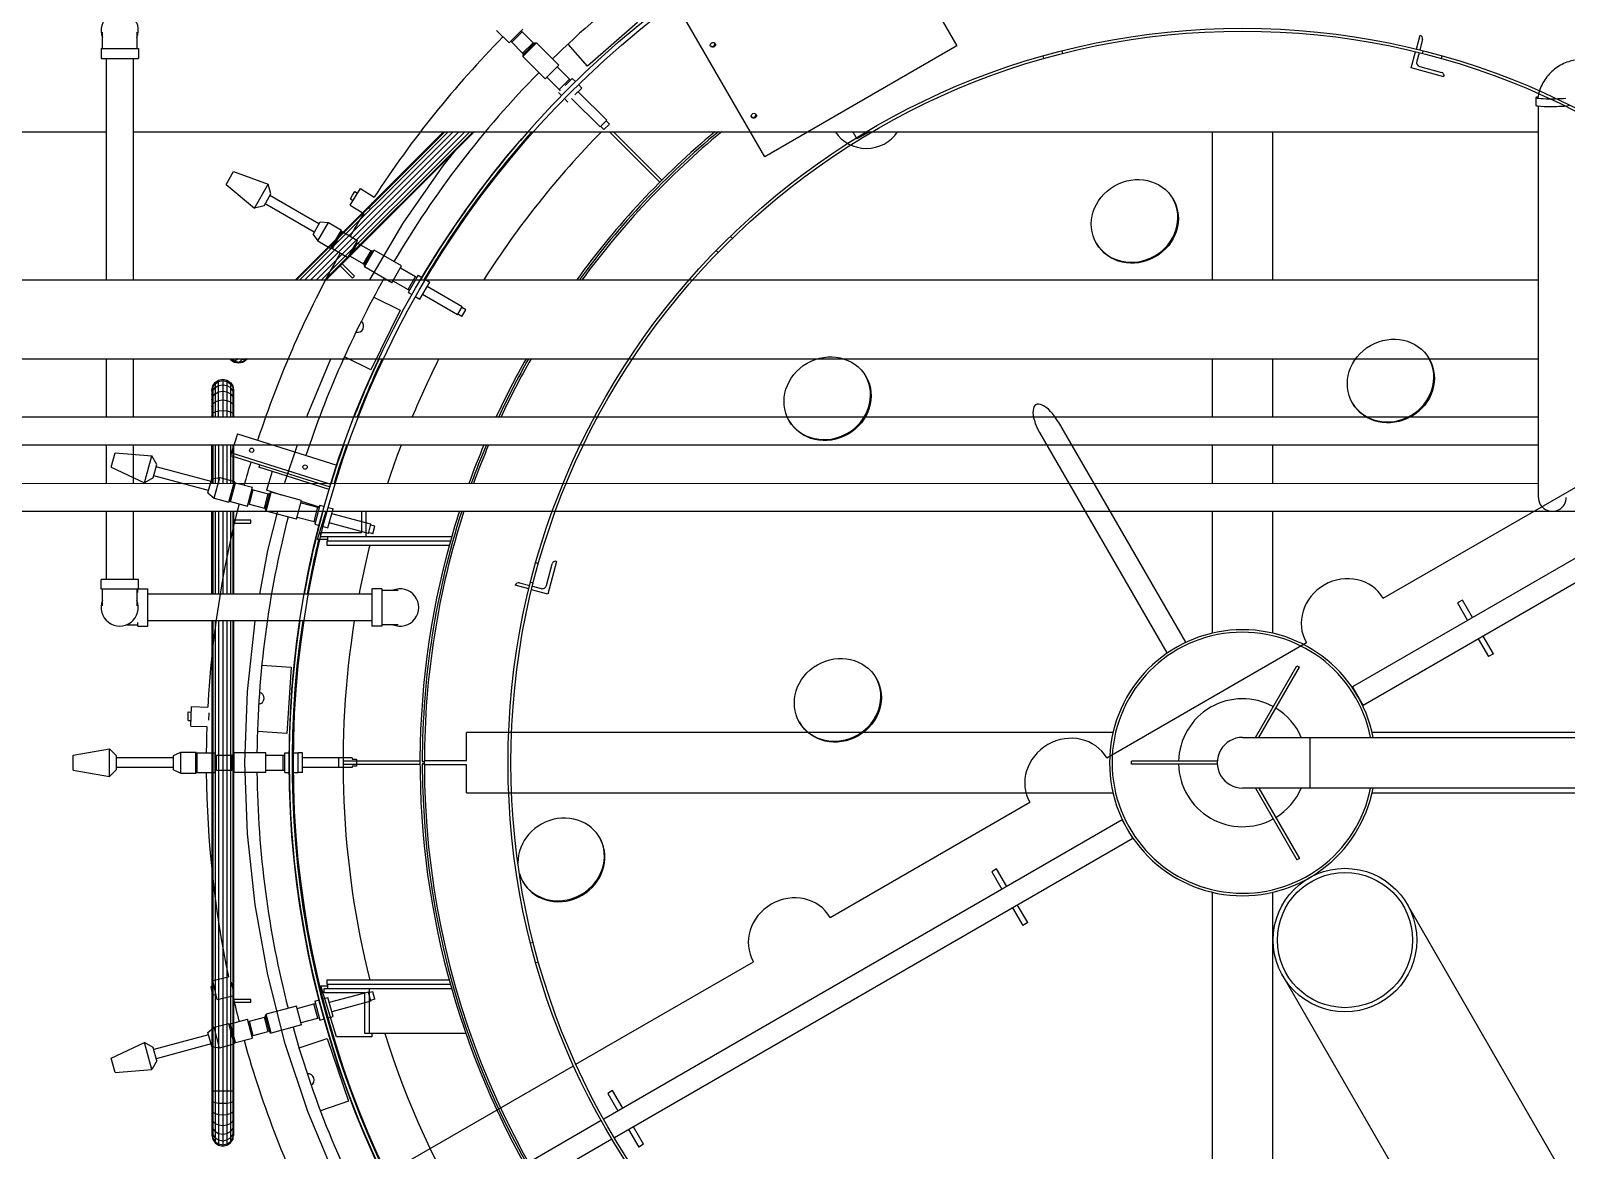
# Model space of a CAD drawing. Header units: metres. Extents: x 0 to 63075, y 0 to 44550.
# Drawn here: x 52330 to 52850, y 38888 to 39267 of the extents above; entities that cross this region are included whole.
import ezdxf

# ---------------------------------------------------------------- set-up
doc = ezdxf.new("R2010")
doc.units = ezdxf.units.M
doc.header["$LTSCALE"] = 75
for name, color, linetype in [('GSB', 7, 'Continuous'), ('ML6', 1, 'Continuous'), ('SDM', 7, 'Continuous'), ('SL1', 8, 'Continuous')]:
    doc.layers.add(name, color=color, linetype=linetype)
doc.styles.add('ROMANS', font='ROMANS.SHX')
doc.dimstyles.new('75___1-75', dxfattribs={"dimscale": 75, "dimtxt": 2.5, "dimasz": 2, "dimexe": 1.5, "dimexo": 1, "dimgap": 0.5, "dimtad": 1, "dimdec": 0, "dimzin": 12, "dimtxsty": 'ROMANS', "dimcen": 0, "dimclrd": 256, "dimclre": 256, "dimclrt": 3, "dimazin": 3, "dimtfac": 1, "dimtdec": 0, "dimtmove": 0, "dimatfit": 0, "dimfxl": 1, "dimlwd": -1, "dimlwe": -1, "dimarcsym": 0})

# ---------------------------------------------------------------- blocks, each defined once
blk = doc.blocks.new('A$C6bae614f')
at = {"layer": 'SL1'}
for p, q in [((364526.6, 36615.6), (364725.6, 36270.9)), ((364292.5, 36021), (364092.3, 36367.7)), ((362798.9, 36264.9), (362798.9, 36302.2)), ((362876.6, 36302.2), (362876.6, 36264.9)), ((363687.6, 36305.9), (363715.9, 36277.7)), ((363715.9, 36277.7), (363747, 36308.8)), ((363721.8, 36279.3), (363745.4, 36302.9)), ((363743.1, 36304.8), (363745.4, 36302.9)), ((363745.4, 36302.9), (363770.2, 36278.1)), ((364005.6, 36324.2), (363892.8, 36225.3)), ((365761.9, 36263.9), (365770.2, 36295)), ((362795.7, 36264.9), (362879.8, 36264.9)), ((362795.7, 36264.9), (362795.7, 36242.7)), ((362879.8, 36264.9), (362879.8, 36242.7)), ((363719.9, 36281.6), (363721.8, 36279.3)), ((363721.8, 36279.3), (363746.5, 36254.5)), ((363746.5, 36254.5), (363770.2, 36278.1)), ((363746.7, 36246.9), (363777.8, 36278)), ((363747, 36250.7), (363760.5, 36264.2)), ((363760.5, 36264.2), (363773.9, 36277.7)), ((363772.1, 36275.9), (363770.2, 36278.1)), ((363773.9, 36277.7), (363777.8, 36278)), ((363828, 36227.6), (363777.8, 36278)), ((363892.8, 36225.3), (363848.9, 36275.4)), ((364725.6, 36270.9), (364292.5, 36021)), ((364964.8, 36254), (364963.2, 36260.1)), ((365750.5, 36221.4), (365760.2, 36257.7)), ((365775.9, 36285.2), (365769.7, 36262)), ((365777, 36260.1), (365775.4, 36254)), ((362795.7, 36242.7), (362879.8, 36242.7)), ((362807.6, 36242.7), (362807.6, 35743.6)), ((362867.9, 36242.7), (362867.9, 35743.6)), ((363748.8, 36252.6), (363746.5, 36254.5)), ((363747, 36250.7), (363746.7, 36246.9)), ((363797.1, 36196.7), (363746.7, 36246.9)), ((363797.1, 36196.7), (363828, 36227.6)), ((363824.4, 36223.9), (363852.1, 36196.2)), ((364919.7, 36248.5), (364921.4, 36242.4)), ((365768, 36255.8), (365762.9, 36236.7)), ((365769.9, 36224.4), (365818.4, 36211.4)), ((365818.8, 36242.3), (365820.5, 36248.5)), ((363800.7, 36200.3), (363828.5, 36172.6)), ((363840.3, 36184.4), (363852.1, 36196.2)), ((363858.5, 36197.7), (363842.7, 36181.9)), ((363852.1, 36196.2), (363854.6, 36193.8)), ((363858.5, 36197.7), (363865.6, 36190.5)), ((363858.5, 36197.7), (363865.6, 36190.5)), ((365824.1, 36201.6), (365750.5, 36221.4)), ((363827, 36166.2), (363834.2, 36159)), ((363827, 36166.2), (363834.2, 36159)), ((363828.5, 36172.6), (363840.3, 36184.4)), ((363828.5, 36172.6), (363830.9, 36170.1)), ((363864.3, 36160.4), (363880, 36176.1)), ((363936.4, 36103.3), (363871.9, 36167.9)), ((363872.4, 36183.8), (363880, 36176.1)), ((363872.4, 36183.8), (363880, 36176.1)), ((366031.1, 36154.4), (366031.2, 36137)), ((363840.9, 36152.3), (363848.6, 36144.6)), ((363840.9, 36152.3), (363848.6, 36144.6)), ((363921.4, 36088.3), (363856.8, 36152.8)), ((366037.1, 35253), (366037.1, 36135.6)), ((363921.4, 36088.3), (363936.4, 36103.3)), ((363929.8, 36082.5), (363922.7, 36089.6)), ((363929.8, 36082.5), (363942.1, 36094.9)), ((363942.1, 36094.9), (363935.1, 36102)), ((360973.6, 36077.7), (362807.6, 36077.6)), ((362867.9, 36077.6), (366037.1, 36077.5)), ((363234.2, 35743.6), (363568.2, 36077.6)), ((363570.8, 36077.6), (363236.8, 35743.6)), ((363578.3, 36077.6), (363244.3, 35743.6)), ((363589.5, 36077.6), (363255.5, 35743.6)), ((363602.7, 36077.6), (363268.7, 35743.6)), ((363615.9, 36077.6), (363281.9, 35743.6)), ((363627.1, 36077.6), (363293.1, 35743.6)), ((363634.6, 36077.6), (363300.6, 35743.6)), ((363637.2, 36077.6), (363303.2, 35743.6)), ((363942.6, 36077.6), (364056.2, 35964)), ((364060.7, 35968.5), (363951.6, 36077.6)), ((364490.8, 36077.6), (364500.2, 36061.3)), ((364528.5, 36077.6), (364500.2, 36061.3)), ((365301.8, 36077.5), (365301.8, 35743.5)), ((365438.3, 35743.5), (365438.4, 36077.5)), ((363568.9, 36003), (363595.1, 36035.4)), ((363077.9, 35958.6), (363094.7, 35987.7)), ((363094.7, 35987.7), (363172.9, 35959.5)), ((363477.3, 35871), (363568.9, 36003)), ((363077.9, 35958.6), (363141.4, 35905)), ((363141.4, 35905), (363172.9, 35959.5)), ((363178.7, 35937.8), (363172.9, 35959.5)), ((363357.5, 35912), (363380.6, 35949.4)), ((363380.6, 35949.4), (363411.7, 35930.2)), ((363163.2, 35910.8), (363178.7, 35937.8)), ((363276.6, 35851), (363165.6, 35915)), ((363287.2, 35869.5), (363176.3, 35933.6)), ((363357.5, 35912), (363388.1, 35893.1)), ((363358, 35926.1), (363363.1, 35934.4)), ((363358, 35926.1), (363363.9, 35922.5)), ((363363.1, 35934.4), (363368.2, 35942.6)), ((363368.2, 35942.6), (363374.1, 35938.9)), ((363399.3, 35903.5), (363407.7, 35917.2)), ((363163.2, 35910.8), (363141.4, 35905)), ((363273.7, 35846.1), (363290.1, 35874.3)), ((363273.7, 35846.1), (363284.4, 35831.2)), ((363284.4, 35831.2), (363308.3, 35872.6)), ((363290.1, 35874.3), (363308.3, 35872.6)), ((363308.3, 35872.6), (363337.8, 35855.5)), ((363314, 35814.1), (363337.8, 35855.5)), ((363315.4, 35815.5), (363337.4, 35853.6)), ((363317.5, 35814.2), (363339.5, 35852.3)), ((363337.4, 35853.6), (363337.8, 35855.5)), ((363337.4, 35853.6), (363339.5, 35852.3)), ((363339.5, 35852.3), (363374.2, 35832.3)), ((363401.7, 35743.6), (363477.3, 35871)), ((363284.4, 35831.2), (363314, 35814.1)), ((363315.4, 35815.5), (363314, 35814.1)), ((363315.4, 35815.5), (363317.5, 35814.2)), ((363317.5, 35814.2), (363352.2, 35794.2)), ((363352.2, 35794.2), (363374.2, 35832.3)), ((363357.4, 35797.3), (363374.1, 35826.2)), ((363371.4, 35827.5), (363374.1, 35826.2)), ((363374.1, 35826.2), (363404.5, 35808.7)), ((363387.7, 35779.8), (363404.5, 35808.7)), ((363389.2, 35776.3), (363408.2, 35809.3)), ((363389.8, 35772.5), (363411.8, 35810.6)), ((363406.9, 35807.1), (363404.5, 35808.7)), ((363408.2, 35809.3), (363411.8, 35810.6)), ((363473.4, 35774.9), (363411.8, 35810.6)), ((364187.6, 35805.3), (364183.1, 35809.8)), ((364214.9, 35841.6), (364219.4, 35837.1)), ((363334.8, 35775.2), (363362.5, 35747.6)), ((363367, 35752.1), (363339.3, 35779.7)), ((363355, 35799.1), (363357.4, 35797.3)), ((363357.4, 35797.3), (363387.7, 35779.8)), ((363390.4, 35778.5), (363387.7, 35779.8)), ((363389.2, 35776.3), (363389.8, 35772.5)), ((363451.6, 35737), (363473.4, 35774.9)), ((361070.1, 35743.7), (366037.1, 35743.5)), ((363362.5, 35747.6), (363367, 35752.1)), ((363451.6, 35737), (363389.8, 35772.5)), ((363454.1, 35741.5), (363488.1, 35721.9)), ((363470.8, 35770.4), (363504.8, 35750.8)), ((363488.1, 35721.9), (363504.8, 35750.8)), ((363510.6, 35753.9), (363488.3, 35715.3)), ((363504.8, 35750.8), (363507.8, 35749.1)), ((363510.6, 35753.9), (363519.4, 35748.8)), ((363510.6, 35753.9), (363519.4, 35748.8)), ((363514.8, 35700.1), (363537, 35738.6)), ((363527.6, 35744.1), (363537, 35738.6)), ((363527.6, 35744.1), (363537, 35738.6)), ((363410.8, 35704.4), (363470.5, 35675)), ((363488.1, 35721.9), (363491.1, 35720.1)), ((363488.3, 35715.3), (363497.1, 35710.3)), ((363488.3, 35715.3), (363497.1, 35710.3)), ((363505.3, 35705.5), (363514.8, 35700.1)), ((363505.3, 35705.5), (363514.8, 35700.1)), ((363599.6, 35664.5), (363520.5, 35710.1)), ((363610.3, 35682.9), (363531.2, 35728.6)), ((363470.5, 35675), (363404.1, 35540.5)), ((363599.6, 35664.5), (363610.3, 35682.9)), ((363609.3, 35661.1), (363618, 35676.2)), ((363618, 35676.2), (363609.4, 35681.3)), ((363609.3, 35661.1), (363600.6, 35666.1)), ((361070.1, 35565.7), (366037.1, 35565.5)), ((362807.6, 35565.6), (362807.6, 35434.6)), ((362867.9, 35565.6), (362867.9, 35434.6)), ((363086.5, 35565.6), (363088.2, 35563.1)), ((363090.4, 35565.3), (363088.2, 35563.1)), ((363090.2, 35565.6), (363090.4, 35565.3)), ((363090.7, 35565.6), (363090.4, 35565.3)), ((363090.4, 35565.3), (363098.3, 35560)), ((363103.9, 35565.6), (363098.3, 35560)), ((363107.9, 35565.6), (363113.7, 35564.2)), ((363115.1, 35565.6), (363113.7, 35564.2)), ((363113.7, 35564.2), (363122.5, 35565.5)), ((363122.5, 35565.5), (363116.7, 35559.8)), ((363122.5, 35565.5), (363122.7, 35565.6)), ((363122.6, 35565.6), (363122.5, 35565.5)), ((363125.2, 35565.6), (363124.5, 35564.9)), ((363262, 35440.9), (363313.6, 35565.6)), ((363404.1, 35540.5), (363344.4, 35569.9)), ((365301.8, 35565.5), (365301.8, 35434.5)), ((365438.3, 35434.5), (365438.3, 35565.5)), ((363088.2, 35563.1), (363096.1, 35557.8)), ((363098.3, 35560), (363096.1, 35557.8)), ((363096.1, 35557.8), (363105.5, 35556)), ((363098.3, 35560), (363107.5, 35558)), ((363113.7, 35564.2), (363105.5, 35556)), ((363105.5, 35556), (363114.8, 35557.8)), ((363107.5, 35558), (363116.7, 35559.8)), ((363114.8, 35557.8), (363122.7, 35563.1)), ((363116.7, 35559.8), (363114.8, 35557.8)), ((363116.7, 35559.8), (363124.5, 35564.9)), ((363124.5, 35564.9), (363122.7, 35563.1)), ((363045.7, 35495), (363047.6, 35504.4)), ((363045.7, 35492.5), (363047.6, 35501.6)), ((363047.6, 35504.4), (363052.8, 35512.3)), ((363047.6, 35501.6), (363052.8, 35509.3)), ((363047.6, 35504.4), (363047.6, 35434.6)), ((363047.6, 35493.5), (363052.8, 35500.7)), ((363052.8, 35512.3), (363060.8, 35517.6)), ((363052.8, 35509.3), (363060.8, 35514.5)), ((363052.8, 35512.3), (363052.8, 35434.6)), ((363052.8, 35500.7), (363060.8, 35505.4)), ((363060.8, 35517.6), (363070.1, 35519.4)), ((363060.8, 35514.5), (363060.8, 35517.6)), ((363060.8, 35514.5), (363070.1, 35516.3)), ((363060.8, 35434.6), (363060.8, 35514.5)), ((363060.8, 35505.4), (363070.1, 35507.1)), ((363070.1, 35519.4), (363070.1, 35434.6)), ((363070.1, 35519.4), (363079.4, 35517.6)), ((363070.1, 35516.3), (363079.4, 35514.5)), ((363070.1, 35507.1), (363079.4, 35505.4)), ((363079.4, 35517.6), (363087.4, 35512.3)), ((363079.4, 35514.5), (363079.4, 35517.6)), ((363079.4, 35514.5), (363087.4, 35509.3)), ((363079.4, 35514.5), (363079.4, 35434.6)), ((363079.4, 35505.4), (363087.4, 35500.7)), ((363087.4, 35512.3), (363092.6, 35504.3)), ((363087.4, 35509.3), (363087.4, 35512.3)), ((363087.4, 35509.3), (363092.6, 35501.6)), ((363087.4, 35509.3), (363087.4, 35434.6)), ((363092.6, 35493.5), (363087.4, 35500.7)), ((363092.6, 35504.3), (363094.5, 35495)), ((363092.6, 35504.3), (363092.6, 35434.6)), ((363092.6, 35501.6), (363094.5, 35492.5)), ((366786.8, 35500.3), (365617.8, 34825.4)), ((363045.7, 35495), (363045.7, 35492.5)), ((363045.7, 35485.1), (363047.6, 35493.5)), ((363045.7, 35492.5), (363045.7, 35434.6)), ((363045.7, 35473.2), (363047.6, 35480.5)), ((363045.7, 35457.4), (363047.6, 35463.2)), ((363047.6, 35480.5), (363052.8, 35486.7)), ((363047.6, 35463.2), (363052.8, 35468.1)), ((363052.8, 35486.7), (363060.8, 35490.8)), ((363052.8, 35468.1), (363060.8, 35471.4)), ((363060.8, 35490.8), (363070.1, 35492.3)), ((363060.8, 35471.4), (363070.1, 35472.6)), ((363070.1, 35492.3), (363079.4, 35490.8)), ((363070.1, 35472.6), (363079.4, 35471.4)), ((363079.4, 35490.8), (363087.4, 35486.7)), ((363079.4, 35471.4), (363087.4, 35468.1)), ((363087.4, 35486.7), (363092.6, 35480.5)), ((363087.4, 35468.1), (363092.6, 35463.2)), ((363092.6, 35493.5), (363094.5, 35485.1)), ((363092.6, 35480.5), (363094.5, 35473.2)), ((363092.6, 35463.2), (363094.5, 35457.4)), ((363094.5, 35492.5), (363094.5, 35495)), ((363094.5, 35492.5), (363094.5, 35434.6)), ((352595, 35435), (366037.1, 35434.5)), ((363045.7, 35438.4), (363047.6, 35442.5)), ((363047.6, 35442.5), (363052.8, 35445.9)), ((363052.8, 35445.9), (363060.8, 35448.2)), ((363060.8, 35448.2), (363070.1, 35449)), ((363070.1, 35449), (363079.4, 35448.2)), ((363079.4, 35448.2), (363087.4, 35445.9)), ((363087.4, 35445.9), (363092.6, 35442.5)), ((363092.6, 35442.5), (363094.5, 35438.4)), ((363259.9, 35434.6), (363262, 35440.9)), ((366810.9, 35458.5), (365641.9, 34783.6)), ((363103.1, 35396), (363087.8, 35347.6)), ((363103.1, 35396), (363327.2, 35325.3)), ((364912.2, 35399.3), (365199.1, 34902.3)), ((364954.1, 35423.4), (365241, 34926.4)), ((352596.8, 35372), (366037.1, 35371.5)), ((362807.6, 35371.6), (362807.6, 35284.6)), ((362867.9, 35371.6), (362867.9, 35284.6)), ((363045.7, 35284.6), (363045.7, 35371.6)), ((363047.6, 35371.6), (363047.6, 35284.6)), ((363052.8, 35371.6), (363052.8, 35284.6)), ((363060.8, 35371.6), (363060.8, 35284.6)), ((363070.1, 35371.6), (363070.1, 35284.6)), ((363079.4, 35371.6), (363079.4, 35284.6)), ((363087.3, 35371.6), (363087.3, 35284.6)), ((363092.6, 35371.6), (363092.6, 35284.6)), ((363094.5, 35371.6), (363094.5, 35284.6)), ((363211.2, 35288.5), (363238.9, 35371.6)), ((365301.8, 35371.5), (365301.8, 35284.5)), ((365438.3, 35284.5), (365438.3, 35371.5)), ((362818.5, 35320.9), (362827.2, 35353.4)), ((362827.2, 35353.4), (362910, 35346.4)), ((362893.7, 35285.6), (362910, 35346.4)), ((362921.2, 35326.9), (362910, 35346.4)), ((362913.2, 35296.8), (362921.2, 35326.9)), ((363087.8, 35347.6), (363312.1, 35276.8)), ((363089.7, 35353.6), (363313.8, 35283)), ((363153.8, 35326.8), (363151.9, 35320.7)), ((363311.9, 35276.9), (363327.2, 35325.3)), ((362818.5, 35320.9), (362893.7, 35285.6)), ((362913.2, 35296.8), (362893.7, 35285.6)), ((363038.2, 35268.4), (362914.4, 35301.5)), ((363043.8, 35289), (362920, 35322.2)), ((363036.8, 35262.9), (363045.2, 35294.4)), ((363045.2, 35294.4), (363063.3, 35297.4)), ((363050.9, 35251.3), (363063.3, 35297.4)), ((363063.3, 35297.4), (363096.3, 35288.6)), ((363083.9, 35242.5), (363096.3, 35288.6)), ((363096.3, 35286.6), (363096.3, 35288.6)), ((363310.3, 35270.8), (363151.9, 35320.7)), ((363181.9, 35311.3), (363168.5, 35268.9)), ((363210.2, 35284.6), (363211.2, 35288.5)), ((352575.9, 35285), (366037.1, 35284.5)), ((363036.8, 35262.9), (363050.9, 35251.3)), ((363084.9, 35244.1), (363096.3, 35286.6)), ((363087.3, 35243.5), (363098.7, 35286)), ((363096.3, 35286.6), (363098.7, 35286)), ((363098.7, 35286), (363137.4, 35275.6)), ((363126, 35233.1), (363137.4, 35275.6)), ((363130.2, 35237.5), (363138.9, 35269.7)), ((363135.9, 35270.2), (363138.9, 35269.7)), ((363138.9, 35269.7), (363172.7, 35260.7)), ((363164.1, 35228.4), (363172.7, 35260.7)), ((363166.3, 35225.4), (363176.2, 35262.2)), ((363168, 35221.9), (363179.4, 35264.4)), ((363202.7, 35258.1), (363168.5, 35268.9)), ((363175.5, 35259.7), (363172.7, 35260.7)), ((363176.2, 35262.2), (363179.4, 35264.4)), ((363248.1, 35245.8), (363179.4, 35264.4)), ((365687.1, 35025.3), (366137.5, 35285.3)), ((352575.9, 35222), (368855.3, 35221.4)), ((362807.6, 35221.6), (362807.6, 35068.1)), ((362867.9, 35221.6), (362867.9, 35068.1)), ((363045.7, 35034.8), (363045.7, 35221.6)), ((363047.5, 35221.6), (363047.5, 35034.8)), ((363050.9, 35251.3), (363083.9, 35242.5)), ((363052.8, 35221.6), (363052.8, 35034.8)), ((363060.8, 35221.6), (363060.7, 35034.8)), ((363070.1, 35221.6), (363070.1, 35034.8)), ((363079.4, 35221.6), (363079.4, 35034.8)), ((363084.9, 35244.1), (363083.9, 35242.5)), ((363084.9, 35244.1), (363087.3, 35243.5)), ((363087.3, 35243.5), (363126, 35233.1)), ((363087.3, 35221.6), (363087.3, 35034.8)), ((363092.6, 35221.6), (363092.6, 35034.8)), ((363094.5, 35221.6), (363094.5, 35034.8)), ((363127.4, 35238.5), (363130.2, 35237.5)), ((363130.2, 35237.5), (363164.1, 35228.4)), ((363167, 35227.8), (363164.1, 35228.4)), ((363166.3, 35225.4), (363168, 35221.9)), ((363236.8, 35203.6), (363168, 35221.9)), ((363171.5, 35132.9), (363194.2, 35221.6)), ((363236.8, 35203.6), (363248.1, 35245.8)), ((363246.7, 35240.8), (363284.6, 35230.7)), ((363288.3, 35231.1), (363247.6, 35243.9)), ((363276, 35198.4), (363284.6, 35230.7)), ((363289.4, 35235.1), (363277.9, 35192.2)), ((363284.1, 35157.9), (363303.5, 35221.6)), ((363284.6, 35230.7), (363288, 35229.8)), ((363289.4, 35235.1), (363299.2, 35232.5)), ((363289.4, 35235.1), (363299.2, 35232.5)), ((363307.4, 35184.3), (363318.9, 35227.2)), ((363308.4, 35230.1), (363318.9, 35227.2)), ((363308.4, 35230.1), (363318.9, 35227.2)), ((363383.6, 35173.4), (363383.6, 35221.6)), ((363393.1, 35221.6), (363393.1, 35163.9)), ((365301.8, 35221.5), (365301.8, 34946.7)), ((365438.3, 34946.7), (365438.3, 35221.5)), ((363133.6, 35201.4), (363094.5, 35201.4)), ((363094.5, 35195), (363133.6, 35195)), ((363133.6, 35195), (363133.6, 35201.4)), ((363238.1, 35208.6), (363276, 35198.4)), ((363276, 35198.4), (363279.3, 35197.5)), ((363277.9, 35192.2), (363287.7, 35189.5)), ((363277.9, 35192.2), (363287.7, 35189.5)), ((363296.9, 35187.1), (363307.4, 35184.3)), ((363296.9, 35187.1), (363307.4, 35184.3)), ((363398.6, 35171.8), (363310.4, 35195.5)), ((363404.1, 35192.4), (363315.9, 35216.1)), ((363398.6, 35171.8), (363404.1, 35192.4)), ((363413.3, 35188), (363403.6, 35190.6)), ((363408.7, 35171.1), (363413.3, 35188)), ((363307.4, 35157.9), (363284.1, 35157.9)), ((363291.5, 35163.9), (363291.5, 35173.4)), ((363291.5, 35173.4), (363383.6, 35173.4)), ((363586.3, 35163.9), (363291.5, 35163.9)), ((363305.1, 35154.3), (363305.1, 35144.8)), ((363583.6, 35154.3), (363305.1, 35154.3)), ((363307.4, 35154.3), (363307.4, 35163.9)), ((363408.7, 35171.1), (363399.1, 35173.7)), ((363153.8, 35034.8), (363171.5, 35132.9)), ((363305.1, 35144.8), (363581, 35144.8)), ((363782.3, 35103.3), (363776.1, 35105)), ((363800.2, 35054.4), (363813.2, 35102.9)), ((363822.9, 35108.6), (363803.2, 35035)), ((362879.8, 35068.1), (362795.7, 35068.1)), ((362795.7, 35045.9), (362795.7, 35068.1)), ((362879.8, 35045.9), (362795.7, 35045.9)), ((362798.9, 35008.6), (362798.9, 35045.9)), ((362876.6, 35045.9), (362876.6, 35008.6)), ((362879, 35038.6), (362879, 35045.9)), ((362879.8, 35045.9), (362879.8, 35068.1)), ((362879.8, 35046.7), (362901.2, 35046.7)), ((362901.2, 34962.6), (362901.2, 35046.7)), ((363406.6, 35046.6), (363406.6, 34962.6)), ((363428.8, 35046.6), (363406.6, 35046.6)), ((363428.8, 35046.6), (363428.8, 34962.6)), ((363760.7, 35046.4), (363729.6, 35054.7)), ((363739.4, 35060.4), (363762.6, 35054.1)), ((363764.5, 35061.5), (363770.6, 35059.9)), ((363768.8, 35052.5), (363787.9, 35047.4)), ((362879, 35043.5), (362876.6, 35043.5)), ((363406.6, 35034.8), (362901.2, 35034.8)), ((363428.8, 35043.5), (363466, 35043.5)), ((363803.2, 35035), (363766.8, 35044.7)), ((365865.7, 35021.5), (365854.7, 35015.1)), ((365854.7, 35015.1), (365877.6, 34975.4)), ((365888.6, 34981.8), (365865.7, 35021.5)), ((362853.8, 34965.8), (362879, 34965.8)), ((362879, 34962.6), (362879, 34970.6)), ((362879, 34962.6), (362901.2, 34962.6)), ((363406.6, 34974.4), (362901.2, 34974.5)), ((363045.7, 34974.4), (363045.6, 33824.1)), ((363047.5, 34974.4), (363047.5, 33804.9)), ((363052.8, 34974.4), (363052.8, 33799.9)), ((363060.7, 34974.4), (363060.7, 33791.7)), ((363070.1, 34974.4), (363070, 33789.8)), ((363079.4, 34974.4), (363079.4, 33791.7)), ((363087.3, 34974.4), (363087.3, 33797)), ((363092.6, 34974.4), (363092.6, 33804.9)), ((363094.5, 34974.4), (363094.4, 33814.2)), ((363125.8, 34815.1), (363142.9, 34974.4)), ((363428.8, 34962.6), (363406.6, 34962.6)), ((363466, 34965.7), (363428.8, 34965.7)), ((365063.6, 34665.3), (365513.9, 34925.3)), ((365199.1, 34902.3), (365241, 34926.4)), ((365901.7, 34933.6), (365924.7, 34893.9)), ((365935.7, 34900.2), (365912.7, 34940)), ((363158.1, 34874.7), (363224.6, 34870.4)), ((365399.4, 34711.7), (365492.7, 34873.4)), ((365492.7, 34873.4), (365498.2, 34870.2)), ((365935.7, 34900.2), (365924.7, 34893.9)), ((363224.6, 34870.4), (363214.8, 34720.7)), ((365406.7, 34711.7), (365498.2, 34870.2)), ((363120.1, 34654.6), (363125.8, 34815.1)), ((365617.8, 34825.4), (365641.9, 34783.6)), ((362991.8, 34749.7), (362992.3, 34769.1)), ((362992.3, 34769.1), (362999.3, 34768.9)), ((362998.4, 34737.2), (362999.7, 34781.2)), ((362999.7, 34781.2), (363036.3, 34780.1)), ((362991.8, 34749.7), (362998.7, 34749.5)), ((362998.4, 34737.2), (363034.3, 34736.2)), ((363038.8, 34750.8), (363039.3, 34766.9)), ((363214.8, 34720.7), (363148.3, 34725.1)), ((365077.9, 34722.8), (363620.1, 34722.8)), ((363620.1, 34659.3), (363620.1, 34722.8)), ((365370.1, 34711.7), (367486.7, 34711.6)), ((365522.4, 34597.4), (365522.5, 34711.7)), ((367120.1, 34722.7), (365662.2, 34722.8)), ((362733, 34671.4), (362814.7, 34686.1)), ((362733, 34637.8), (362733, 34671.4)), ((362814.7, 34623.1), (362814.7, 34686.1)), ((362830.7, 34670.2), (362814.7, 34686.1)), ((362830.7, 34639.1), (362830.7, 34670.2)), ((362958.8, 34665.3), (362830.7, 34665.3)), ((362958.8, 34670.9), (362975.5, 34678.5)), ((362958.8, 34638.3), (362958.8, 34670.9)), ((362975.5, 34630.7), (362975.5, 34678.5)), ((362975.5, 34678.5), (363009.6, 34678.5)), ((363009.6, 34630.7), (363009.6, 34678.5)), ((363010.2, 34676.6), (363009.6, 34678.5)), ((363010.2, 34632.6), (363010.2, 34676.6)), ((363010.2, 34676.6), (363012.7, 34676.6)), ((363012.7, 34632.6), (363012.7, 34676.6)), ((363012.7, 34676.6), (363052.7, 34676.6)), ((363052.7, 34632.6), (363052.7, 34676.6)), ((363052.7, 34671), (363055.7, 34671.3)), ((363055.7, 34654.6), (363055.7, 34671.3)), ((363055.7, 34671.3), (363090.7, 34671.3)), ((363090.7, 34637.9), (363090.7, 34671.3)), ((363093.7, 34671.1), (363090.7, 34671.3)), ((363093.7, 34673.7), (363096.2, 34676.6)), ((363093.7, 34635.6), (363093.7, 34673.7)), ((363096.2, 34632.6), (363096.2, 34676.6)), ((363167.3, 34676.5), (363096.2, 34676.6)), ((363167.3, 34632.7), (363167.3, 34676.5)), ((363167.3, 34671.3), (363206.6, 34671.3)), ((363206.5, 34637.9), (363206.6, 34671.3)), ((363206.6, 34671.3), (363210.1, 34671.3)), ((363210, 34632.4), (363210.1, 34676.9)), ((363210.1, 34676.9), (363220.2, 34676.9)), ((363229.7, 34676.9), (363240.6, 34676.9)), ((363240.5, 34632.4), (363240.6, 34676.9)), ((363250, 34676.6), (363240.6, 34676.6)), ((363250, 34632.6), (363250, 34676.6)), ((363331.9, 34665.2), (363250, 34665.3)), ((363331.9, 34643.9), (363331.9, 34665.2)), ((363361.9, 34665.2), (363331.9, 34665.2)), ((363361.9, 34665.2), (363361.9, 34662.3)), ((362733, 34637.8), (362814.7, 34623.1)), ((362830.7, 34639.1), (362814.7, 34623.1)), ((362958.8, 34643.9), (362830.7, 34643.9)), ((362958.8, 34638.3), (362975.5, 34630.7)), ((362975.5, 34630.7), (363009.6, 34630.7)), ((363010.2, 34632.6), (363009.6, 34630.7)), ((363010.2, 34632.6), (363012.7, 34632.6)), ((363012.7, 34632.6), (363052.7, 34632.6)), ((363052.7, 34638.2), (363055.7, 34637.9)), ((363055.7, 34637.9), (363055.7, 34654.6)), ((363055.7, 34637.9), (363090.7, 34637.9)), ((363093.7, 34638.1), (363090.7, 34637.9)), ((363093.7, 34635.6), (363096.2, 34632.6)), ((363167.3, 34632.7), (363096.2, 34632.6)), ((363125.8, 34494.1), (363120.1, 34654.6)), ((363167.3, 34637.9), (363206.5, 34637.9)), ((363206.5, 34637.9), (363210, 34637.9)), ((363210, 34632.4), (363220.2, 34632.4)), ((363229.7, 34632.4), (363240.5, 34632.4)), ((363250, 34632.6), (363240.5, 34632.6)), ((363331.9, 34643.9), (363250, 34643.9)), ((363361.9, 34643.9), (363331.9, 34643.9)), ((363515, 34657.8), (363341.6, 34657.8)), ((363341.6, 34651.4), (363515, 34651.4)), ((363361.9, 34662.3), (363371.9, 34662.3)), ((363371.9, 34646.8), (363361.9, 34646.8)), ((363361.9, 34646.8), (363361.9, 34643.9)), ((363371.9, 34662.3), (363371.9, 34646.8)), ((363520.1, 34657), (363524.8, 34657)), ((363524.8, 34652.2), (363520.1, 34652.2)), ((363524.8, 34649.8), (363524.8, 34659.4)), ((363524.8, 34659.4), (363620.1, 34659.3)), ((363620.1, 34649.8), (363524.8, 34649.8)), ((363620, 34586.3), (363620.1, 34649.8)), ((365312.9, 34657.7), (365119.2, 34657.7)), ((365119.2, 34651.4), (365119.2, 34657.7)), ((365312.9, 34651.4), (365119.2, 34651.4)), ((365312.9, 34657.7), (365312.9, 34651.4)), ((367486.7, 34597.3), (365370, 34597.4)), ((365399.4, 34597.4), (365492.7, 34435.7)), ((365406.7, 34597.4), (365498.2, 34438.9)), ((363620, 34586.3), (365077.9, 34586.3)), ((364440, 34305.4), (364890.4, 34565.3)), ((365662.2, 34586.3), (367120, 34586.2)), ((363143, 34334.4), (363125.8, 34494.1)), ((365098.2, 34525.5), (363929.2, 33850.6)), ((365122.3, 34483.6), (365098.2, 34525.5)), ((365122.3, 34483.6), (363953.3, 33808.8)), ((365498.2, 34438.9), (365492.7, 34435.7)), ((364815.4, 34415.2), (364804.4, 34408.8)), ((364804.4, 34408.8), (364827.4, 34369.1)), ((364838.3, 34375.5), (364815.4, 34415.2)), ((365301.8, 34362.4), (365301.7, 32904.5)), ((365438.3, 32904.5), (365438.3, 34362.4)), ((363171.5, 34176.3), (363143, 34334.4)), ((364851.5, 34327.3), (364874.4, 34287.6)), ((364885.4, 34293.9), (364862.5, 34333.6)), ((365741.2, 34335.5), (366331.2, 33313.4)), ((364885.4, 34293.9), (364874.4, 34287.6)), ((363770.6, 34249.3), (363764.4, 34247.7)), ((363776.1, 34204.2), (363782.2, 34205.8)), ((363866.8, 33974.4), (364266.8, 34205.4)), ((363043.7, 34149.8), (363050.5, 34151.4)), ((363045.9, 34140.4), (363043.7, 34149.8)), ((363047.7, 34163.4), (363083.3, 34171.8)), ((363057.8, 34120.6), (363047.7, 34163.4)), ((363091.7, 34151.2), (363089.6, 34159.8)), ((363093.3, 34144.1), (363091.7, 34151.2)), ((363211.2, 34020.7), (363171.5, 34176.3)), ((363291.7, 34151.7), (363307.4, 34151.7)), ((363326.7, 34036.7), (363291.7, 34151.7)), ((363298.8, 34145.3), (363586.3, 34145.3)), ((363298.8, 34135.8), (363298.8, 34145.3)), ((363305, 34164.4), (363305, 34154.9)), ((363581, 34164.4), (363305, 34164.4)), ((363305, 34154.9), (363583.6, 34154.9)), ((363307.4, 34145.3), (363307.4, 34154.9)), ((363400.4, 34145.3), (363400.4, 34043.7)), ((365460.8, 34173.6), (366050.8, 33151.5)), ((363048.2, 34131), (363045.9, 34140.4)), ((363048.2, 34131), (363055, 34132.6)), ((363057.8, 34120.6), (363092.8, 34128.8)), ((363133.6, 34120.6), (363094.5, 34120.6)), ((363094.5, 34114.2), (363133.6, 34114.2)), ((363133.6, 34114.2), (363133.6, 34120.6)), ((363238.1, 34100.6), (363275.9, 34110.8)), ((363275.9, 34110.8), (363279.3, 34111.7)), ((363284.6, 34078.5), (363275.9, 34110.8)), ((363277.9, 34117), (363287.6, 34119.7)), ((363277.9, 34117), (363287.6, 34119.7)), ((363277.9, 34117), (363289.4, 34074.1)), ((363296.8, 34122.1), (363307.3, 34124.9)), ((363296.8, 34122.1), (363307.3, 34124.9)), ((363390.9, 34135.8), (363298.8, 34135.8)), ((363318.9, 34082), (363307.3, 34124.9)), ((363398.6, 34137.4), (363310.3, 34113.7)), ((363404.1, 34116.8), (363315.9, 34093.1)), ((363390.9, 34043.7), (363390.9, 34135.8)), ((363404.1, 34116.8), (363398.6, 34137.4)), ((363408.7, 34138.1), (363399, 34135.5)), ((363413.2, 34121.2), (363403.6, 34118.6)), ((363413.2, 34121.2), (363408.7, 34138.1)), ((363087.3, 34065.7), (363125.9, 34076.1)), ((363137.3, 34033.6), (363125.9, 34076.1)), ((363130.2, 34071.7), (363164, 34080.8)), ((363167, 34081.4), (363164, 34080.8)), ((363172.7, 34048.5), (363164, 34080.8)), ((363166.3, 34083.8), (363167.9, 34087.3)), ((363176.2, 34047), (363166.3, 34083.8)), ((363236.7, 34105.6), (363167.9, 34087.3)), ((363179.3, 34044.8), (363167.9, 34087.3)), ((363248, 34063.4), (363236.7, 34105.6)), ((363246.7, 34068.4), (363284.6, 34078.5)), ((363284.6, 34078.5), (363288, 34079.4)), ((363289.4, 34074.1), (363299.2, 34076.7)), ((363289.4, 34074.1), (363299.2, 34076.7)), ((363308.3, 34079.1), (363318.9, 34082)), ((363308.3, 34079.1), (363318.9, 34082)), ((363036.7, 34046.3), (363050.9, 34057.9)), ((363045.2, 34014.8), (363036.7, 34046.3)), ((363050.9, 34057.9), (363083.9, 34066.7)), ((363063.2, 34011.8), (363050.9, 34057.9)), ((363096.2, 34020.6), (363083.9, 34066.7)), ((363084.9, 34065.1), (363083.9, 34066.7)), ((363084.9, 34065.1), (363087.3, 34065.7)), ((363096.3, 34022.6), (363084.9, 34065.1)), ((363098.7, 34023.2), (363087.3, 34065.7)), ((363127.4, 34070.7), (363130.2, 34071.7)), ((363138.8, 34039.5), (363130.2, 34071.7)), ((363138.8, 34039.5), (363172.7, 34048.5)), ((363175.5, 34049.5), (363172.7, 34048.5)), ((363176.2, 34047), (363179.3, 34044.8)), ((363248, 34063.4), (363179.3, 34044.8)), ((363618.5, 34043.7), (363390.9, 34043.7)), ((363406.7, 34043.7), (363406.7, 34036.7)), ((362818.5, 33988.3), (362893.6, 34023.7)), ((362909.9, 33962.8), (362893.6, 34023.7)), ((362913.2, 34012.4), (362893.6, 34023.7)), ((362921.2, 33982.4), (362913.2, 34012.4)), ((363038.2, 34040.9), (362914.4, 34007.7)), ((363043.7, 34020.2), (362920, 33987)), ((363045.2, 34014.8), (363063.2, 34011.8)), ((363063.2, 34011.8), (363096.2, 34020.6)), ((363096.3, 34022.6), (363096.2, 34020.6)), ((363096.3, 34022.6), (363098.7, 34023.2)), ((363098.7, 34023.2), (363137.3, 34033.6)), ((363135.9, 34039), (363138.8, 34039.5)), ((363261.9, 33868.3), (363211.2, 34020.7)), ((363242.2, 34011.5), (363305.3, 34032.9)), ((363305.3, 34032.9), (363353.5, 33890.9)), ((363406.7, 34036.7), (363326.7, 34036.7)), ((362827.2, 33955.9), (362818.5, 33988.3)), ((362921.2, 33982.4), (362909.9, 33962.8)), ((362827.2, 33955.9), (362909.9, 33962.8)), ((363440.4, 33728.2), (363861.2, 33971.2)), ((363045.6, 33914.2), (363094.4, 33914.2)), ((363949.4, 33915.2), (363938.4, 33908.9)), ((363938.4, 33908.9), (363961.3, 33869.1)), ((363972.3, 33875.5), (363949.4, 33915.2)), ((363045.6, 33892), (363047.5, 33889.9)), ((363045.6, 33870.8), (363047.5, 33866.8)), ((363047.5, 33889.9), (363052.8, 33888.1)), ((363052.8, 33888.1), (363060.7, 33886.9)), ((363060.7, 33886.9), (363070, 33886.5)), ((363070, 33886.5), (363079.4, 33886.9)), ((363079.4, 33886.9), (363087.3, 33888.1)), ((363087.3, 33888.1), (363092.6, 33889.9)), ((363092.6, 33889.9), (363094.4, 33892)), ((363092.6, 33866.8), (363094.4, 33870.8)), ((363323.4, 33719.9), (363261.9, 33868.3)), ((363353.5, 33890.9), (363290.4, 33869.5)), ((363045.6, 33851.9), (363047.5, 33846)), ((363045.6, 33836), (363047.5, 33828.7)), ((363047.5, 33866.8), (363052.8, 33863.3)), ((363047.5, 33846), (363052.8, 33841.1)), ((363052.8, 33863.3), (363060.7, 33861)), ((363052.8, 33841.1), (363060.7, 33837.8)), ((363060.7, 33861), (363070, 33860.2)), ((363060.7, 33837.8), (363070, 33836.6)), ((363070, 33860.2), (363079.4, 33861)), ((363070, 33836.6), (363079.4, 33837.8)), ((363079.4, 33861), (363087.3, 33863.3)), ((363079.4, 33837.8), (363087.3, 33841.1)), ((363087.3, 33863.3), (363092.6, 33866.8)), ((363087.3, 33841.1), (363092.6, 33846)), ((363092.6, 33846), (363094.4, 33851.9)), ((363092.6, 33828.7), (363094.4, 33836)), ((363923.7, 33847.4), (363504.3, 33605.3)), ((364019.4, 33794), (363996.5, 33833.7)), ((363045.6, 33824.1), (363045.6, 33816.7)), ((363045.6, 33824.1), (363047.5, 33815.7)), ((363045.6, 33816.7), (363047.5, 33807.6)), ((363045.6, 33816.7), (363045.6, 33814.2)), ((363045.6, 33814.2), (363047.5, 33804.9)), ((363047.5, 33828.7), (363052.8, 33822.5)), ((363047.5, 33815.7), (363052.8, 33808.6)), ((363047.5, 33807.6), (363052.8, 33799.9)), ((363047.5, 33804.9), (363052.8, 33797)), ((363052.8, 33822.5), (363060.7, 33818.4)), ((363052.8, 33808.6), (363060.7, 33803.8)), ((363052.8, 33799.9), (363060.7, 33794.7)), ((363052.8, 33799.9), (363052.8, 33797)), ((363060.7, 33818.4), (363070, 33816.9)), ((363060.7, 33803.8), (363070, 33802.1)), ((363070, 33816.9), (363079.4, 33818.4)), ((363070, 33802.1), (363079.4, 33803.8)), ((363079.4, 33818.4), (363087.3, 33822.5)), ((363079.4, 33803.8), (363087.3, 33808.6)), ((363079.4, 33794.7), (363087.3, 33799.9)), ((363087.3, 33822.5), (363092.6, 33828.7)), ((363087.3, 33808.6), (363092.6, 33815.7)), ((363087.3, 33799.9), (363092.6, 33807.6)), ((363087.3, 33797), (363092.6, 33804.9)), ((363092.6, 33815.7), (363094.4, 33824.1)), ((363092.6, 33807.6), (363094.4, 33816.7)), ((363092.6, 33804.9), (363094.4, 33814.2)), ((363947.8, 33805.6), (363528.5, 33563.5)), ((363985.5, 33827.3), (364008.4, 33787.6)), ((363052.8, 33797), (363060.7, 33791.7)), ((363060.7, 33794.7), (363070, 33792.9)), ((363060.7, 33791.7), (363070, 33789.8)), ((363070, 33792.9), (363079.4, 33794.7)), ((363070, 33789.8), (363079.4, 33791.7)), ((363079.4, 33791.7), (363087.3, 33797)), ((364019.4, 33794), (364008.4, 33787.6))]:
    blk.add_line(p, q, dxfattribs=at)
for centre, radius in [((365370, 34654.5), 2150), ((365370, 34654.5), 2140.5), ((365370, 34654.5), 1656.4), ((365370, 34654.5), 1650), ((363135.4, 35359.2), 4.76), ((363255.8, 35321.2), 4.76), ((365601, 34254.5), 161.9), ((365601, 34254.5), 152.4)]:
    blk.add_circle(centre, radius, dxfattribs=at)
for centre, radius, start, end in [((365370, 34654.5), 2222.8, 120.5628, 134.4335), ((362837.8, 36306.2), 42, 337.5869, 202.4093), ((365768.1, 36287.2), 8, 344.9981, 74.9981), ((365370, 34654.5), 2337.1, 135.5375, 146.9199), ((365772.5, 36234.1), 10, 164.9981, 254.9981), ((365370, 34654.5), 2222.8, 135.5628, 149.4335), ((365816.4, 36203.7), 8, 344.9981, 74.9981), ((365370, 34654.5), 2150, 138.5557, 149.5664), ((365370, 34654.5), 2143.5, 138.4022, 149.4642), ((365370, 34654.5), 2028.5, 135.4498, 147.5287), ((365370, 34654.5), 1855, 129.9021, 144.0495), ((365370, 34654.5), 1850, 129.7164, 143.9369), ((365370, 34654.5), 1845.2, 129.5381, 143.8292), ((364521.8, 36123.9), 84.1, 213.3845, 326.6117), ((365370, 34654.5), 2337.1, 147.9987, 149.4588), ((365370, 34654.5), 2337.1, 150.5375, 161.8754), ((365370, 34654.5), 2222.8, 150.5628, 161.8434), ((363374.5, 35638.7), 13.5, 253.0877, 54.4086), ((365370, 34654.5), 2150, 154.9284, 158.7264), ((365370, 34654.5), 2143.5, 154.8471, 158.6588), ((365370, 34654.5), 2028.5, 153.3121, 157.3841), ((365370, 34654.5), 1855, 150.585, 155.133), ((365370, 34654.5), 1850, 150.4975, 155.0611), ((365370, 34654.5), 1845.2, 150.4139, 154.9924), ((365370, 34654.5), 2150, 160.5175, 162.9591), ((365370, 34654.5), 2143.5, 160.456, 162.9058), ((365370, 34654.5), 2028.5, 159.2988, 161.9043), ((365370, 34654.5), 1855, 157.2599, 160.1443), ((365370, 34654.5), 1850, 157.1949, 160.0883), ((365370, 34654.5), 1845.2, 157.1327, 160.0348), ((365370, 34654.5), 2337.1, 163.1208, 164.4588), ((365370, 34654.5), 2337.1, 165.5375, 176.9199), ((365370, 34654.5), 2150, 164.7072, 169.8136), ((365370, 34654.5), 2143.5, 164.6596, 165.1114), ((365370, 34654.5), 1855, 162.2003, 358.2326), ((365370, 34654.5), 1850, 162.1505, 179.9244), ((365370, 34654.5), 1845.2, 162.1029, 179.9242), ((366068.6, 35253), 31.5, 179.9981, 359.9981), ((365370, 34654.5), 2222.8, 165.5628, 179.4335), ((365370, 34654.5), 2143.5, 166.4192, 169.7823), ((365370, 34654.5), 2028.5, 166.0134, 169.1964), ((363820.9, 35100.9), 8, 74.9981, 164.9981), ((363470.1, 35004.6), 42, 247.5869, 112.4093), ((363737.3, 35052.6), 8, 74.9981, 164.9981), ((363790.5, 35057), 10, 254.9981, 344.9981), ((362837.7, 35004.6), 42, 157.5869, 22.4094), ((365370, 34654.5), 2150, 171.443, 355.4647), ((365370, 34654.5), 2143.5, 171.4168, 255.5737), ((365370, 34654.5), 2028.5, 170.9263, 193.9828), ((365370, 34654.5), 300, 10.9801, 349.0162), ((365370, 34654.5), 294.3, 11.1943, 348.8019), ((363149.8, 34800.1), 13.5, 275.587, 76.9092), ((365370, 34654.5), 144.3, 61.2586, 178.7376), ((365370, 34654.5), 144.3, 23.3242, 58.7376), ((365370, 34654.5), 2337.1, 177.9987, 179.4588), ((365370, 34654.5), 57.1, 89.9981, 269.9981), ((365370, 34654.5), 2337.1, 180.5375, 191.9199), ((365370, 34654.5), 2222.8, 180.5628, 194.4335), ((365370, 34654.5), 1850, 180.0718, 269.9244), ((365370, 34654.5), 1845.2, 180.072, 269.9242), ((365370, 34654.5), 144.3, 181.2586, 298.7376), ((365370, 34654.5), 1845.2, 270.072, 358.2233), ((365370, 34654.5), 1850, 270.0718, 358.2279), ((365370, 34654.5), 144.3, 301.2586, 336.672), ((365370, 34654.5), 2337.1, 192.9987, 194.4588), ((365370, 34654.5), 2143.5, 286.3021, 345.1114), ((365370, 34654.5), 2222.8, 195.5628, 209.4335), ((365370, 34654.5), 2028.5, 197.5242, 252.754), ((365370, 34654.5), 2028.5, 287.2423, 342.472), ((365370, 34654.5), 2337.1, 195.5375, 206.9199), ((363263.1, 33939.4), 13.5, 298.0859, 99.4104)]:
    blk.add_arc(centre, radius, start, end, dxfattribs=at)
for centre, major_axis in [((364175.6, 36273.5), (5.2, 3)), ((364268, 36113.5), (5.2, 3)), ((365127.1, 35875.4), (86.6, 50)), ((365704.5, 35515.4), (86.6, 50)), ((364434.2, 35475.5), (86.6, 50)), ((364457.4, 34795.4), (86.6, 50))]:
    blk.add_ellipse(centre, major_axis=major_axis, ratio=0.92388, dxfattribs=at)
for centre, major_axis, ratio, start_param, end_param in [((364174.4, 36275.6), (-5.2, -3), 0.92388, 0.220982, 1.178097), ((364174.4, 36275.6), (5.2, 3), 0.92388, 4.31969, 6.062203), ((366068.9, 36154.6), (-37.7, -0.2), 0.069489, 5.768977, 8.775704), ((366069, 36137.2), (-37.7, -0.2), 0.069489, 0, 3.141593), ((364266.8, 36115.6), (-5.2, -3), 0.92388, 0.220982, 1.178097), ((364266.8, 36115.6), (5.2, 3), 0.92388, 4.31969, 6.062203), ((365125.9, 35877.5), (86.6, 50), 0.92388, 3.154744, 6.270034), ((365703.2, 35517.5), (86.6, 50), 0.92388, 3.154744, 6.270034), ((364433, 35477.6), (86.6, 50), 0.92388, 3.154744, 6.270034), ((364933.1, 35411.3), (29.1, -50.5), 0.414214, 1.570796, 4.712389), ((365600.5, 34975.3), (-86.6, -50), 0.92388, 3.141593, 6.283185), ((364456.1, 34797.5), (86.6, 50), 0.92388, 3.154744, 6.270034), ((364977, 34615.3), (-86.6, -50), 0.92388, 3.141593, 6.283185), ((363833.8, 34435.4), (-86.6, -50), 0.92388, 4.31969, 5.802318), ((363833.8, 34435.4), (86.6, 50), 0.92388, 2.918, 7.461283), ((363832.6, 34437.5), (86.6, 50), 0.92388, 3.154744, 6.270034), ((364353.4, 34255.4), (-86.6, -50), 0.92388, 3.141593, 6.283185)]:
    blk.add_ellipse(centre, major_axis=major_axis, ratio=ratio, start_param=start_param, end_param=end_param, dxfattribs=at)
blk.add_open_spline([(366118.7, 36238.9), (366114.3, 36238), (366109.8, 36236.9), (366105.5, 36235.5), (366095.2, 36232.2), (366085.4, 36227.2), (366076.7, 36220.8), (366067.9, 36214.4), (366060.2, 36206.6), (366053.9, 36197.9), (366047.5, 36189.1), (366042.6, 36179.3), (366039.3, 36169), (366037.8, 36164.2), (366036.6, 36159.4), (366035.8, 36154.5)], degree=3, knots=[4.894302, 4.894302, 4.894302, 4.894302, 5.026548, 5.026548, 5.026548, 5.340708, 5.340708, 5.340708, 5.654867, 5.654867, 5.654867, 5.969026, 5.969026, 5.969026, 6.113773, 6.113773, 6.113773, 6.113773], dxfattribs=at)
blk = doc.blocks.new('zw$15D4')
at = {"layer": 'ML6', "xscale": 0.2502808837766805, "yscale": 0.2502808837766805, "zscale": 0.2502808837766805}
blk.add_blockref('A$C6bae614f', (-85544.74, -3177.34), dxfattribs=at)

msp = doc.modelspace()

# ---------------------------------------------------------------- block references
at = {"layer": 'GSB', "xscale": 0.6000000000000068, "yscale": 0.6000000000000068, "zscale": 0.6000000000000068}
msp.add_blockref('zw$15D4', (49200, 35721.63), dxfattribs=at)

# ---------------------------------------------------------------- leaders
at = {"layer": 'SDM'}
msp.add_leader([(52766.71, 37891.88), (59453.13, 42438.72), (62243.43, 42438.72)], dimstyle='75___1-75', override={"dimtad": 0}, dxfattribs=at)

doc.saveas('drawing.dxf')
